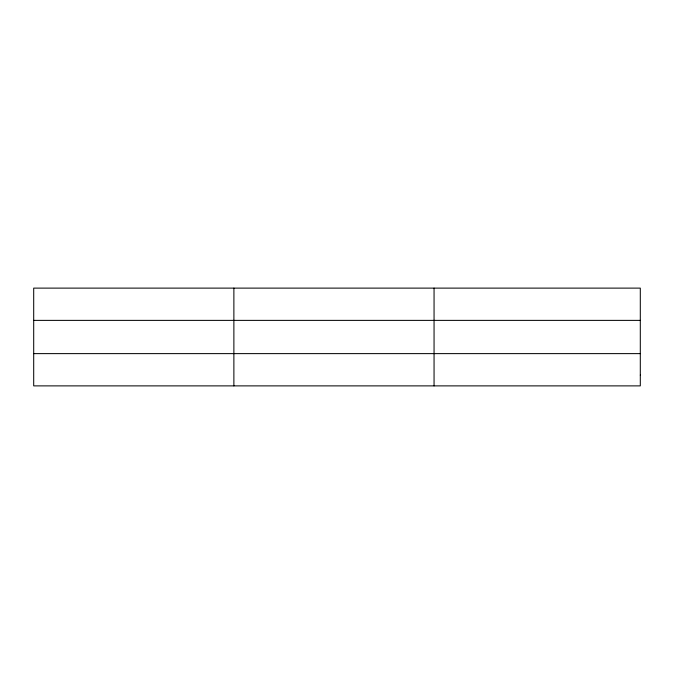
<?xml version="1.0" encoding="UTF-8"?>
<svg xmlns="http://www.w3.org/2000/svg" width="674" height="674" viewBox="0 0 674 674"><rect width="100%" height="100%" fill="white"/><g stroke="black" fill="none" stroke-linecap="round" stroke-linejoin="round"><path stroke-width="1.01" d="M233.878 288.118L233.878 385.882M434.056 288.118L434.056 385.882M33.7 320.377L640.3 320.377M33.7 353.623L640.3 353.623M640.3 375.123L640.3 385.882L33.7 385.882L33.7 288.118L640.3 288.118L640.3 375.123"/></g></svg>
